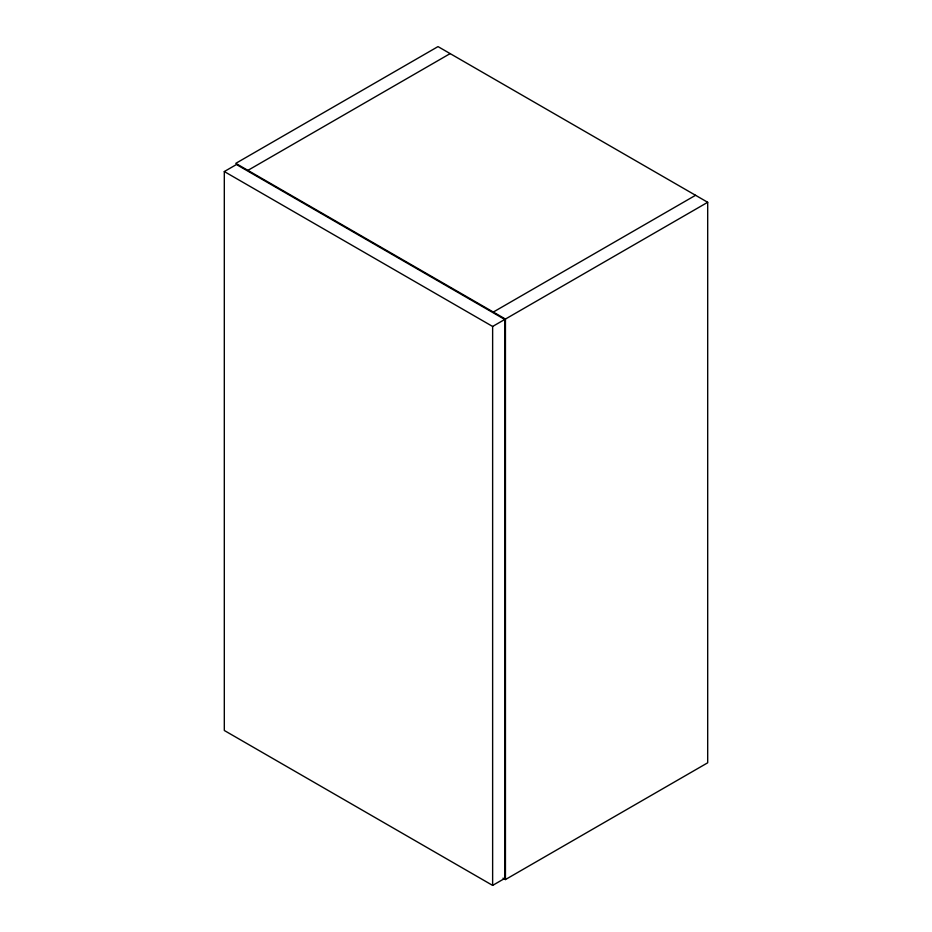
<?xml version="1.0" encoding="UTF-8"?>
<svg xmlns="http://www.w3.org/2000/svg" width="932" height="932" viewBox="0 0 932 932"><rect width="100%" height="100%" fill="white"/><g stroke="black" fill="none" stroke-linecap="round" stroke-linejoin="round"><path stroke-width="1.4" d="M224.309 171.546L236.448 164.533L504.76 319.455L504.76 878.398L492.632 885.4L224.309 730.49L224.309 171.546L492.632 326.456L504.76 319.455M247.9 170.37L450.156 53.602M493.308 312.057L695.552 195.289M707.691 202.291L438.017 46.6L235.773 163.368L505.435 319.059L707.691 202.291L707.691 762.795L505.435 879.563L503.012 878.165M505.435 319.059L505.435 879.563M492.632 326.456L492.632 885.4"/></g></svg>
